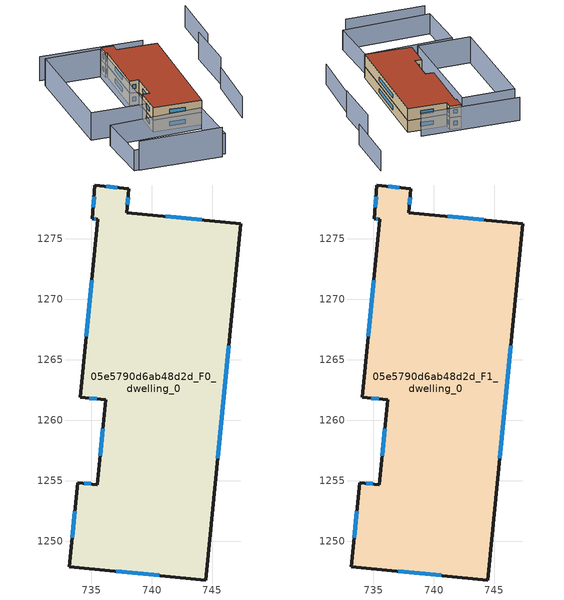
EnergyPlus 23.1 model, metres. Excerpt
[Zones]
05e5790d6ab48d2d_F0_dwelling_0
 floor ground (EU_floor_Construction): 747.35,1276.25 744.48,1246.79 733.18,1247.89 733.86,1254.84 735.5,1254.68 736.19,1261.7 734.09,1261.91 735.53,1276.62 735.09,1276.67 735.29,1279.46 738.09,1279.13 737.94,1277.17 z0
 wall outside (EU_wall_Construction): 737.94,1277.17 738.09,1279.13 735.29,1279.46 735.09,1276.67 735.53,1276.62 734.09,1261.91 736.19,1261.7 735.5,1254.68 733.86,1254.84 733.18,1247.89 744.48,1246.79 747.35,1276.25 737.94,1277.17 z0:3
 window (EU_Window_Construction): 737.99,1277.84 738.04,1278.46 / 744.13,1276.57 741.16,1276.85 / 745.46,1256.88 746.37,1266.17 / 737.05,1247.52 740.61,1247.17 / 733.63,1252.46 733.41,1250.27 / 734.94,1254.74 734.42,1254.79 / 735.95,1259.3 735.74,1257.09 / 734.81,1261.84 735.47,1261.77 / 735.04,1271.58 734.59,1266.94 / 735.24,1276.65 735.38,1276.64 / 735.22,1278.5 735.16,1277.62 / 737.13,1279.24 736.25,1279.34 z1.03:1.97
05e5790d6ab48d2d_F1_dwelling_0
 floor to 05e5790d6ab48d2d_F0_dwelling_0 (EU_floor_Construction): 747.35,1276.25 744.48,1246.79 733.18,1247.89 733.86,1254.84 735.5,1254.68 736.19,1261.7 734.09,1261.91 735.53,1276.62 735.09,1276.67 735.29,1279.46 738.09,1279.13 737.94,1277.17 z3
 wall outside (EU_wall_Construction): 737.94,1277.17 738.09,1279.13 735.29,1279.46 735.09,1276.67 735.53,1276.62 734.09,1261.91 736.19,1261.7 735.5,1254.68 733.86,1254.84 733.18,1247.89 744.48,1246.79 747.35,1276.25 737.94,1277.17 z3:6
 window (EU_Window_Construction): 737.99,1277.84 738.04,1278.46 / 744.13,1276.57 741.16,1276.85 / 745.46,1256.88 746.37,1266.17 / 737.05,1247.52 740.61,1247.17 / 733.63,1252.46 733.41,1250.27 / 734.94,1254.74 734.42,1254.79 / 735.95,1259.3 735.74,1257.09 / 734.81,1261.84 735.47,1261.77 / 735.04,1271.58 734.59,1266.94 / 735.24,1276.65 735.38,1276.64 / 735.22,1278.5 735.16,1277.62 / 737.13,1279.24 736.25,1279.34 z4.03:4.97
 roof outside (EU_roof_Construction): 744.48,1246.79 747.35,1276.25 737.94,1277.17 738.09,1279.13 735.29,1279.46 735.09,1276.67 735.53,1276.62 734.09,1261.91 736.19,1261.7 735.5,1254.68 733.86,1254.84 733.18,1247.89 z6
shading: 722.61,1232.21 741.84,1230.69 z0:7.2; 743.04,1231.7 721.45,1232.47 / 721.45,1232.47 721.92,1245.81 / 721.92,1245.81 743.52,1245.04 / 743.52,1245.04 743.04,1231.7 z0:5.1; 719.31,1250.06 721.37,1278.51 / 721.37,1278.51 734.2,1277.58 / 734.2,1277.58 732.13,1249.12 / 732.13,1249.12 719.31,1250.06 z0:6.7; 753.87,1246.16 755.76,1261.26 / 760.07,1277.37 761.29,1291.72 z0:5.2; 756.54,1263.08 757.42,1276.33 z0:6.6; 745.31,1279.37 721.45,1281.4 z0:5.8
[Building]
EU S2 Campaign: North Axis=0; Terrain=City; Solar Distribution=FullExterior
[Site:Location]
Cape.Town.Intl.AP: Latitude=-33.965; Longitude=18.602; Time Zone=2; Elevation=46
[SizingPeriod:WeatherFileDays]
AnnualSizingPeriod: Begin Month=1; Begin Day of Month=1; End Month=12; End Day of Month=31; Day of Week for Start Day=Monday; Use Weather File Daylight Saving Period=No; Use Weather File Rain and Snow Indicators=No
[MATERIAL]
EU_InternalMass_Material: Roughness=MediumRough; Thickness=0.1; Conductivity=1; Density=1800; Specific Heat=900; Thermal Absorptance=0.9; Solar Absorptance=0.7; Visible Absorptance=0.7
[MATERIAL:NOMASS] Roughness=MediumRough; Thermal Absorptance=0.9; Solar Absorptance=0.7; Visible Absorptance=0.7
Name | Thermal Resistance
EU_wall_NoMass | 0.493876
EU_roof_NoMass | 0.449382
EU_floor_NoMass | 1.25
[WINDOWMATERIAL:SIMPLEGLAZINGSYSTEM]
EU_Window_SimpleGlazing: UFactor=4.4; Solar Heat Gain Coefficient=0.85; Visible Transmittance=0.85
[CONSTRUCTION]
EU_wall_Construction: EU_wall_NoMass
EU_roof_Construction: EU_roof_NoMass
EU_floor_Construction: EU_floor_NoMass
EU_Window_Construction: EU_Window_SimpleGlazing
EU_InternalMass_Construction: EU_InternalMass_Material
[ZONE] Type=1; Multiplier=1; Ceiling Height=autocalculate; Volume=1012; Floor Area=autocalculate; Part of Total Floor Area=Yes
05e5790d6ab48d2d_F0_dwelling_0; 05e5790d6ab48d2d_F1_dwelling_0
[INTERNALMASS] Construction=EU_InternalMass_Construction; Surface Area=337.332
Name | Zone or ZoneList
05e5790d6ab48d2d_F0_dwelling_0_EU_InternalMass | 05e5790d6ab48d2d_F0_dwelling_0
05e5790d6ab48d2d_F1_dwelling_0_EU_InternalMass | 05e5790d6ab48d2d_F1_dwelling_0
[OTHEREQUIPMENT] Fuel Type=Electricity; Design Level Calculation Method=Watts/Area; Power per Zone Floor Area=1; Fraction Latent=0; Fraction Radiant=0; Fraction Lost=0; Carbon Dioxide Generation Rate=0; EndUse Subcategory=EU_Step8_InternalGains
Name | Zone or ZoneList or Space or SpaceList | Schedule
EU_Step8_InternalGain_05e5790d6ab48d2d_F0_dwelling_0_f000 | 05e5790d6ab48d2d_F0_dwelling_0 | EU_Step8_GainSchedule_05e5790d6ab48d2d_F0_dwelling_0_f000
EU_Step8_InternalGain_05e5790d6ab48d2d_F1_dwelling_0_f000 | 05e5790d6ab48d2d_F1_dwelling_0 | EU_Step8_GainSchedule_05e5790d6ab48d2d_F1_dwelling_0_f000
[ZONEVENTILATION:DESIGNFLOWRATE] Schedule=EU_AlwaysOn; Design Flow Rate Calculation Method=AirChanges/Hour; Air Changes per Hour=0.64; Ventilation Type=Natural; Fan Pressure Rise=0; Fan Total Efficiency=1; Constant Term Coefficient=1; Temperature Term Coefficient=0; Velocity Term Coefficient=0; Velocity Squared Term Coefficient=0; Minimum Indoor Temperature=-100; Maximum Indoor Temperature=100; Delta Temperature=-100; Minimum Outdoor Temperature=-100; Maximum Outdoor Temperature=100; Maximum Wind Speed=40
Name | Zone or ZoneList or Space or SpaceList
EU_ConstantAir_05e5790d6ab48d2d_F0_dwelling_0 | 05e5790d6ab48d2d_F0_dwelling_0
EU_ConstantAir_05e5790d6ab48d2d_F1_dwelling_0 | 05e5790d6ab48d2d_F1_dwelling_0
[HVACTEMPLATE:THERMOSTAT] Constant Heating Setpoint=20; Constant Cooling Setpoint=50
EU_HeatOnly_05e5790d6ab48d2d_F0_dwelling_0; EU_HeatOnly_05e5790d6ab48d2d_F1_dwelling_0
[HVACTEMPLATE:ZONE:IDEALLOADSAIRSYSTEM] System Availability Schedule=EU_AlwaysOn; Maximum Heating Supply Air Temperature=50; Minimum Cooling Supply Air Temperature=13; Maximum Heating Supply Air Humidity Ratio=0.0156; Minimum Cooling Supply Air Humidity Ratio=0.0077; Heating Limit=NoLimit; Cooling Limit=NoLimit; Heating Availability Schedule=EU_AlwaysOn; Cooling Availability Schedule=EU_CoolingOff; Dehumidification Control Type=ConstantSensibleHeatRatio; Cooling Sensible Heat Ratio=0.7; Dehumidification Setpoint=60; Humidification Control Type=None; Humidification Setpoint=30; Outdoor Air Method=None; Outdoor Air Flow Rate per Person=0.00944; Outdoor Air Flow Rate per Zone Floor Area=0; Outdoor Air Flow Rate per Zone=0; Demand Controlled Ventilation Type=None; Outdoor Air Economizer Type=NoEconomizer; Heat Recovery Type=None; Sensible Heat Recovery Effectiveness=0.7; Latent Heat Recovery Effectiveness=0.65
Name | Template Thermostat
05e5790d6ab48d2d_F0_dwelling_0 | EU_HeatOnly_05e5790d6ab48d2d_F0_dwelling_0
05e5790d6ab48d2d_F1_dwelling_0 | EU_HeatOnly_05e5790d6ab48d2d_F1_dwelling_0
[SIZING:ZONE] Zone Cooling Design Supply Air Temperature Input Method=SupplyAirTemperature; Zone Cooling Design Supply Air Temperature=13; Zone Heating Design Supply Air Temperature Input Method=SupplyAirTemperature; Zone Heating Design Supply Air Temperature=50; Zone Cooling Design Supply Air Humidity Ratio=0.008; Zone Heating Design Supply Air Humidity Ratio=0.008; Cooling Design Air Flow Method=DesignDay; Cooling Design Air Flow Rate=0; Cooling Minimum Air Flow per Zone Floor Area=0.000762; Cooling Minimum Air Flow=0; Cooling Minimum Air Flow Fraction=0.2; Heating Design Air Flow Method=DesignDay; Heating Design Air Flow Rate=0; Heating Maximum Air Flow per Zone Floor Area=0.002032; Heating Maximum Air Flow=0.141576; Heating Maximum Air Flow Fraction=0.3; Account for Dedicated Outdoor Air System=No; Dedicated Outdoor Air System Control Strategy=NeutralSupplyAir; Dedicated Outdoor Air Low Setpoint Temperature for Design=autosize; Dedicated Outdoor Air High Setpoint Temperature for Design=autosize; Zone Load Sizing Method=Sensible Load Only No Latent Load; Zone Latent Cooling Design Supply Air Humidity Ratio Input Method=HumidityRatioDifference; Zone Cooling Design Supply Air Humidity Ratio Difference=0.005; Zone Latent Heating Design Supply Air Humidity Ratio Input Method=HumidityRatioDifference; Zone Humidification Design Supply Air Humidity Ratio Difference=0.005
05e5790d6ab48d2d_F0_dwelling_0; 05e5790d6ab48d2d_F1_dwelling_0
[SCHEDULE:CONSTANT]
Name | Hourly Value
EU_AlwaysOn | 1
EU_CoolingOff | 0
[SCHEDULE:FILE] Column Number=1; Rows to Skip at Top=0; Number of Hours of Data=8760; Column Separator=Comma; Interpolate to Timestep=No; Minutes per Item=60; Adjust Schedule for Daylight Savings=Yes
Name | File
EU_Step8_GainSchedule_05e5790d6ab48d2d_F0_dwelling_0_f000 | ../../schedules/05e5790d6ab48d2d/05e5790d6ab48d2d_F0_dwelling_0_f000_gain.csv
EU_Step8_GainSchedule_05e5790d6ab48d2d_F1_dwelling_0_f000 | ../../schedules/05e5790d6ab48d2d/05e5790d6ab48d2d_F1_dwelling_0_f000_gain.csv
